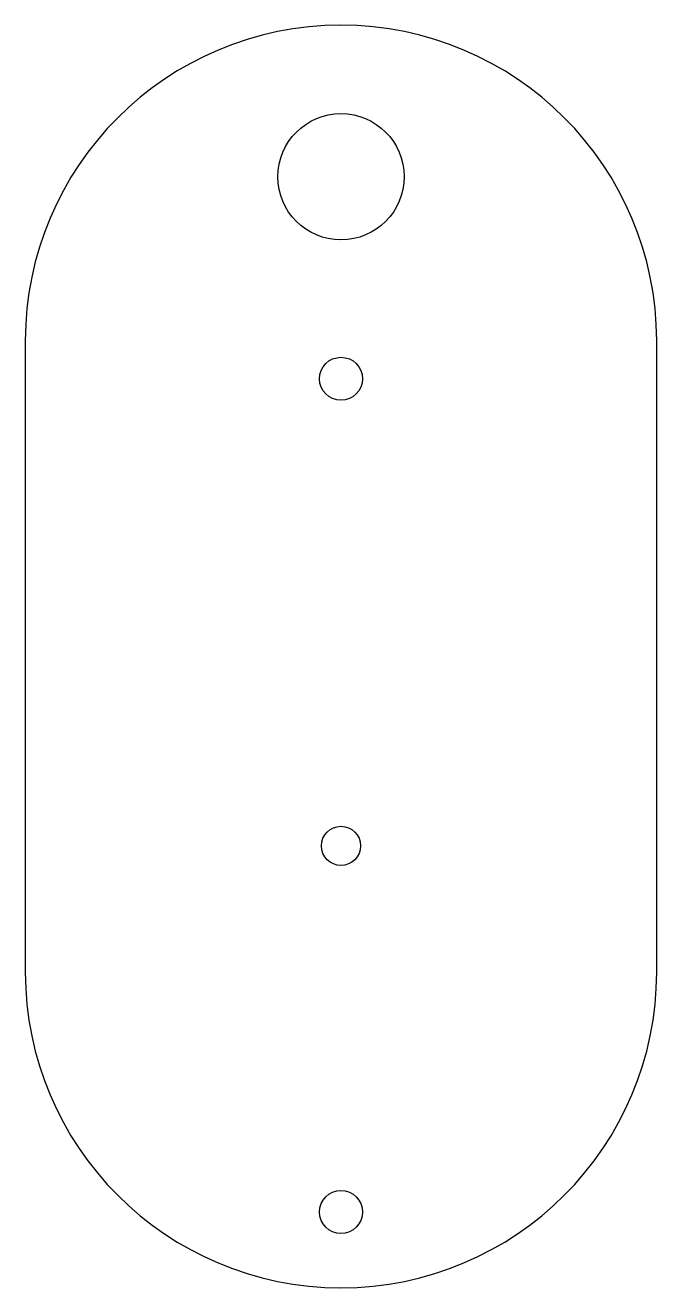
# Model space of a CAD drawing. Header units: millimetres. Extents: x 0 to 50, y 0 to 100.
import ezdxf

# ---------------------------------------------------------------- set-up
doc = ezdxf.new("R2010")
doc.units = ezdxf.units.MM
doc.layers.add('CUT', color=1, linetype='Continuous')

msp = doc.modelspace()

# ---------------------------------------------------------------- linework, layer by layer
at = {"layer": 'CUT'}
msp.add_lwpolyline([(50, 25), (50, 75, 1), (0, 75), (0, 25, 1)], format="xyb", close=True, dxfattribs=at)
for centre, radius in [((25, 88), 5), ((25, 72), 1.7), ((25, 35), 1.55), ((25, 6), 1.7)]:
    msp.add_circle(centre, radius, dxfattribs=at)

doc.saveas('drawing.dxf')
